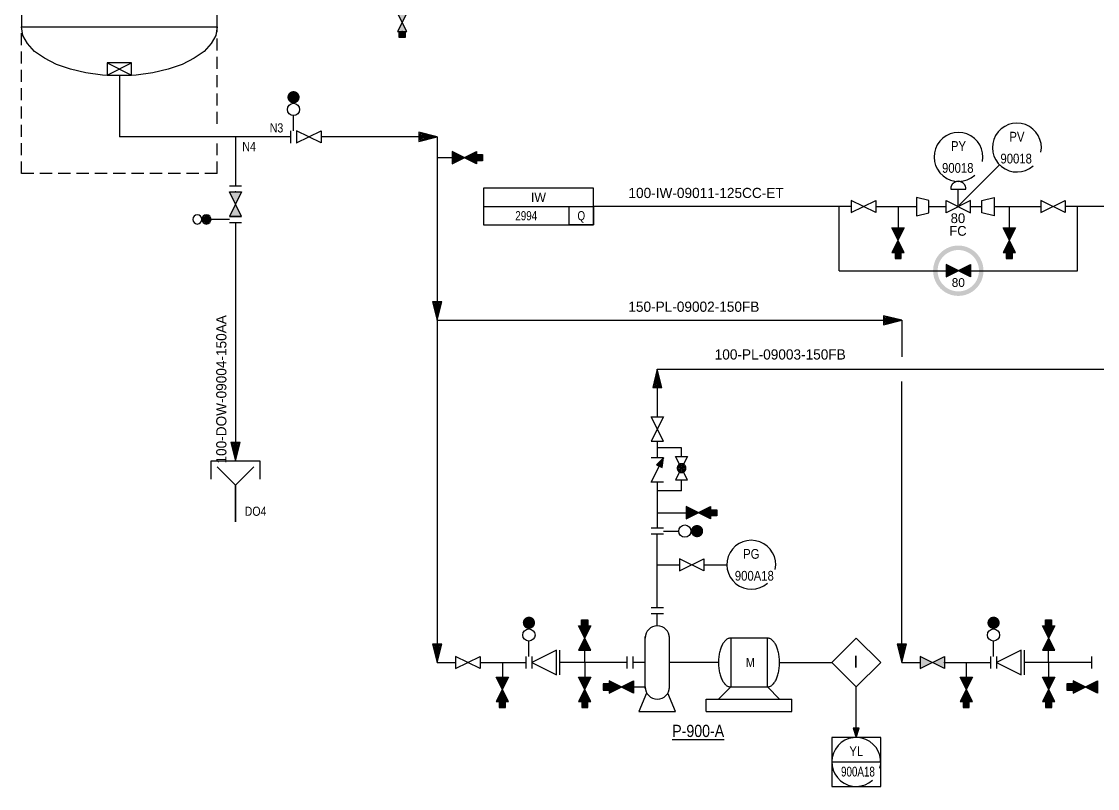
# Model space of a CAD drawing. Extents: x 31 to 826, y 171 to 558.
# Drawn here: x 334.1 to 598.1, y 170.6 to 358.8 of the extents above; entities that cross this region are included whole.
import ezdxf
from ezdxf.enums import TextEntityAlignment as Align

# ---------------------------------------------------------------- set-up
doc = ezdxf.new("R2010")
doc.units = 0
doc.header["$LTSCALE"] = 12
doc.header["$MEASUREMENT"] = 0
doc.linetypes.add('HIDDEN', pattern=[0.375, 0.25, -0.125])
doc.linetypes.add('HIDDEN2', pattern=[0.1875, 0.125, -0.0625])
for name, color, linetype in [('3', 1, 'Continuous'), ('ATEXT', 7, 'Continuous'), ('CODE', 1, 'Continuous'), ('EL', 3, 'HIDDEN'), ('EQP', 3, 'Continuous'), ('FREE-TEXT', 1, 'Continuous'), ('GRA', 7, 'Continuous'), ('INS', 2, 'Continuous'), ('INS @ 1', 2, 'Continuous'), ('INSATT', 2, 'Continuous'), ('MIN', 6, 'Continuous'), ('MINORP', 6, 'Continuous'), ('PIP', 1, 'Continuous'), ('REV', 2, 'Continuous'), ('REV A', 2, 'Continuous'), ('TEXT', 7, 'Continuous')]:
    doc.layers.add(name, color=color, linetype=linetype)
doc.styles.add('INS_TAG', font='Dengl.ttf')
doc.styles.add('LETTER', font='Dengl.ttf')
doc.styles.get("Standard").update_dxf_attribs({"font": 'Dengl.ttf'})
doc.styles.add('VAL_TAG', font='Dengl.ttf')
doc.linetypes.add('Software', pattern='A,0.75,-0.053571,["O",Standard,S=0.1875,R=0,X=0,Y=-0.09375],-0.196429', length=1)

# ---------------------------------------------------------------- blocks, each defined once
blk = doc.blocks.new('HV1')
at = {"layer": 'EQP', "color": 3, "linetype": 'Continuous'}
blk.add_lwpolyline([(0, 0), (0.026, 0.001), (0.052, 0.003), (0.078, 0.006), (0.104, 0.011), (0.129, 0.017), (0.155, 0.024), (0.179, 0.033), (0.203, 0.043), (0.227, 0.054), (0.25, 0.067), (0.272, 0.081), (0.294, 0.095), (0.315, 0.111), (0.335, 0.128), (0.354, 0.146), (0.372, 0.165), (0.389, 0.185), (0.405, 0.206), (0.419, 0.228), (0.433, 0.25), (0.446, 0.273), (0.457, 0.297), (0.467, 0.321), (0.476, 0.345), (0.483, 0.371), (0.489, 0.396), (0.494, 0.422), (0.497, 0.448), (0.499, 0.474), (0.5, 0.5), (0.499, 0.526), (0.497, 0.552), (0.494, 0.578), (0.489, 0.604), (0.483, 0.629), (0.476, 0.655), (0.467, 0.679), (0.457, 0.703), (0.446, 0.727), (0.433, 0.75), (0.419, 0.772), (0.405, 0.794), (0.389, 0.815), (0.372, 0.835), (0.354, 0.854), (0.335, 0.872), (0.315, 0.889), (0.294, 0.905), (0.272, 0.919), (0.25, 0.933), (0.227, 0.946), (0.203, 0.957), (0.179, 0.967), (0.155, 0.976), (0.129, 0.983), (0.104, 0.989), (0.078, 0.994), (0.052, 0.997), (0.026, 0.999), (0, 1)], dxfattribs=at)
blk = doc.blocks.new('DT')
at = {"layer": 'EL', "color": 3, "linetype": 'HIDDEN'}
blk.add_lwpolyline([(-0.125, 0.125), (-0.125, -0.125), (0.125, 0), (-0.125, 0.125)], dxfattribs=at)
blk = doc.blocks.new('AA2')
at = {"layer": 'GRA', "color": 7, "linetype": 'Continuous'}
blk.add_lwpolyline([(0, 0), (0.188, 0.047), (0.188, -0.047), (0, 0), (0.175, 0.034), (0.175, -0.034), (0, 0), (0.162, 0.021), (0.162, -0.022), (0, 0), (0.15, 0.01), (0.15, -0.011), (0, 0), (0.139, 0)], dxfattribs=at)
blk = doc.blocks.new('EQPBX')
at = {"layer": 'EQP', "linetype": 'HIDDEN2'}
for p, q in [((-0.125, 0.063), (-0.125, -0.063)), ((0.125, 0.063), (-0.125, 0.063)), ((-0.125, 0.063), (0.125, -0.063)), ((-0.125, -0.063), (0.125, 0.063)), ((0.125, -0.063), (0.125, 0.063)), ((-0.125, -0.063), (0.125, -0.063))]:
    blk.add_line(p, q, dxfattribs=at)
blk = doc.blocks.new('D2')
at = {"color": 1, "linetype": 'Continuous'}
for p, q in [((-0.25, 0.063), (-0.25, 0.25)), ((-0.25, 0.25), (0.25, 0.25)), ((0.25, 0.25), (0.25, 0.063))]:
    blk.add_line(p, q, dxfattribs=at)
at = {"layer": 'PIP', "color": 1, "linetype": 'Continuous'}
blk.add_lwpolyline([(-0.188, 0.188), (-0.188, 0.188), (-0.188, 0.188), (0, 0), (0.188, 0.188)], dxfattribs=at)
at = {"layer": 'PIP', "color": 1, "linetype": 'Continuous', "const_width": 0.02}
blk.add_lwpolyline([(0, -0.375), (0, -0.375), (0, 0)], dxfattribs=at)
blk = doc.blocks.new('F1')
at = {"layer": 'PIP'}
for points in [[(-0.03125, 0.0625), (-0.03125, -0.0625)], [(0.03125, 0.0625), (0.03125, -0.0625)]]:
    blk.add_lwpolyline(points, dxfattribs=at)
blk = doc.blocks.new('VALLGAC')
for p, q in [((-0.125, -0.062), (0.125, 0.062)), ((0.125, -0.062), (-0.125, 0.062)), ((-0.125, 0.062), (-0.125, -0.062)), ((0.125, 0.062), (0.125, -0.062))]:
    blk.add_line(p, q)
for p in [(-0.125, 0), (0.125, 0)]:
    blk.add_point(p)
blk.add_solid([(-0.125, 0.062), (-0.125, -0.062), (0.125, -0.062), (0.125, 0.062)])
at = {"layer": 'CODE', "style": 'VAL_TAG'}
for tag, p in [('DISPLAY', (0, 0.108)), ('VALVE_CODE', (0, -0.188))]:
    blk.add_attdef(tag, text='', height=0.0938, dxfattribs=at).set_placement(p, align=Align.CENTER)
at = {"layer": 'CODE', "style": 'VAL_TAG', "flags": 1}
blk.add_attdef('VALVE_SIZE', text='', height=0.0938, dxfattribs=at).set_placement((0, -0.312), align=Align.CENTER)
for tag, p in [('VALVE_LINE', (0, -0.439)), ('VALVE_SPEC', (0, -0.564)), ('VALVE_FITT', (0, -0.689)), ('VALVE_DWG', (0, -0.814))]:
    blk.add_attdef(tag, text='', height=0.09, rotation=360, dxfattribs=at).set_placement(p, align=Align.CENTER)
blk = doc.blocks.new('VALLGA')
for p, q in [((0.125, -0.062), (-0.125, 0.062)), ((-0.125, -0.062), (0.125, 0.062)), ((-0.125, 0.062), (-0.125, -0.062)), ((0.125, 0.062), (0.125, -0.062))]:
    blk.add_line(p, q)
at = {"layer": 'CODE', "style": 'VAL_TAG'}
for tag, p in [('DISPLAY', (0, 0.09)), ('VALVE_CODE', (0, -0.186))]:
    blk.add_attdef(tag, text='', height=0.09, dxfattribs=at).set_placement(p, align=Align.CENTER)
at = {"layer": 'CODE', "style": 'VAL_TAG', "flags": 1}
for tag, p in [('VALVE_SIZE', (0, -0.31)), ('VALVE_LINE', (0, -0.434)), ('VALVE_SPEC', (0, -0.559)), ('VALVE_FITT', (0, -0.684)), ('VALVE_DWG', (0, -0.809))]:
    blk.add_attdef(tag, text='', height=0.09, dxfattribs=at).set_placement(p, align=Align.CENTER)
blk = doc.blocks.new('fsm003')
for p, q in [((0.03125, 0.0625), (0.03125, 0.21875)), ((0, 0.0625), (0, -0.0625)), ((0.0625, 0.0625), (0.0625, -0.0625))]:
    blk.add_line(p, q)
at = {"const_width": 0.0625}
blk.add_lwpolyline([(0, 0.40625, 1), (0.0625, 0.40625, 1)], format="xyb", close=True, dxfattribs=at)
blk.add_circle((0.03125, 0.28125), 0.0625)
blk = doc.blocks.new('VC1')
at = {"layer": 'PIP', "color": 1, "linetype": 'Continuous'}
for points in [[(-0.125, -0.063), (-0.125, -0.063), (-0.125, 0.063), (0.125, -0.063), (0.125, 0.063)], [(0.125, -0.063), (0.055, 0.007), (0.027, -0.049), (0.125, -0.063), (0.055, 0.003), (0.031, -0.046), (0.125, -0.063), (0.055, -0.001), (0.034, -0.043), (0.125, -0.063), (0.055, -0.006), (0.038, -0.041), (0.125, -0.063), (0.055, -0.01), (0.041, -0.038), (0.125, -0.063), (0.056, -0.013), (0.044, -0.037), (0.125, -0.063), (0.057, -0.015), (0.046, -0.036), (0.125, -0.063), (0.058, -0.018), (0.049, -0.035), (0.125, -0.063), (0.059, -0.021), (0.052, -0.035), (0.125, -0.063), (0.059, -0.023), (0.054, -0.034), (0.125, -0.063), (0.06, -0.026), (0.057, -0.033), (0.125, -0.063), (0.061, -0.028), (0.059, -0.032), (0.125, -0.063), (0.06, -0.03)]]:
    blk.add_lwpolyline(points, dxfattribs=at)
blk = doc.blocks.new('VALSGAC')
for p, q in [((-0.094, -0.047), (0.094, 0.047)), ((0.094, -0.047), (-0.094, 0.047)), ((-0.094, 0.047), (-0.094, -0.047)), ((0.094, 0.047), (0.094, -0.047))]:
    blk.add_line(p, q)
for p in [(-0.094, 0), (0.094, 0)]:
    blk.add_point(p)
blk.add_solid([(-0.094, 0.047), (-0.094, -0.047), (0.094, -0.047), (0.094, 0.047)])
at = {"layer": 'CODE', "style": 'VAL_TAG'}
for tag, p in [('DISPLAY', (0, 0.108)), ('VALVE_CODE', (0, -0.188))]:
    blk.add_attdef(tag, text='', height=0.0938, dxfattribs=at).set_placement(p, align=Align.CENTER)
at = {"layer": 'CODE', "style": 'VAL_TAG', "flags": 1}
blk.add_attdef('VALVE_SIZE', text='', height=0.0938, dxfattribs=at).set_placement((0, -0.312), align=Align.CENTER)
for tag, p in [('VALVE_LINE', (0, -0.439)), ('VALVE_SPEC', (0, -0.564)), ('VALVE_FITT', (0, -0.689)), ('VALVE_DWG', (0, -0.814))]:
    blk.add_attdef(tag, text='', height=0.09, rotation=360, dxfattribs=at).set_placement(p, align=Align.CENTER)
blk = doc.blocks.new('plug')
for p, q in [((0, 0.03125), (0.0625, 0.03125)), ((0, -0.03125), (0, 0.03125)), ((0.0625, 0.03125), (0.0625, -0.03125)), ((0.0625, -0.03125), (0, -0.03125))]:
    blk.add_line(p, q)
at = {"const_width": 0.0625}
blk.add_lwpolyline([(0.03125, -0.03125), (0.03125, 0.03125)], dxfattribs=at)
blk = doc.blocks.new('VN1')
at = {"layer": 'PIP', "color": 1, "linetype": 'Continuous'}
for points in [[(-0.125, -0.063), (-0.125, -0.063), (0.125, 0.063), (0.125, -0.063), (-0.125, 0.063), (-0.125, -0.063)], [(-0.116, -0.051), (-0.116, 0.053), (-0.106, 0.048), (-0.106, -0.047), (-0.098, -0.043), (-0.098, 0.043), (-0.089, 0.039), (-0.089, -0.039), (-0.081, -0.035), (-0.081, 0.035), (-0.072, 0.032), (-0.071, -0.032), (-0.064, -0.028), (-0.064, 0.028), (-0.056, 0.024), (-0.056, -0.023), (-0.048, -0.019), (-0.048, 0.02), (-0.04, 0.016), (-0.04, -0.016), (-0.033, -0.012), (-0.033, 0.012), (-0.024, 0.008), (-0.024, -0.008), (-0.018, -0.005), (-0.018, 0.006), (-0.012, 0.003), (-0.012, -0.002), (-0.006, 0)], [(0.116, -0.051), (0.116, 0.053), (0.106, 0.048), (0.106, -0.047), (0.098, -0.043), (0.098, 0.043), (0.089, 0.039), (0.089, -0.039), (0.081, -0.035), (0.081, 0.035), (0.072, 0.032), (0.071, -0.032), (0.064, -0.028), (0.064, 0.028), (0.056, 0.024), (0.056, -0.023), (0.048, -0.019), (0.048, 0.02), (0.04, 0.016), (0.04, -0.016), (0.033, -0.012), (0.033, 0.012), (0.024, 0.008), (0.024, -0.008), (0.018, -0.005), (0.018, 0.006), (0.012, 0.003), (0.012, -0.002), (0.006, 0)]]:
    blk.add_lwpolyline(points, dxfattribs=at)
blk = doc.blocks.new('VALLGLC')
for p, q in [((-0.125, -0.062), (0.125, 0.062)), ((0.125, -0.062), (-0.125, 0.062)), ((-0.125, 0.062), (-0.125, -0.062)), ((0.125, 0.062), (0.125, -0.062))]:
    blk.add_line(p, q)
at = {"const_width": 0.469}
blk.add_lwpolyline([(0.023, 0, 1), (-0.023, 0, 1)], format="xyb", close=True, dxfattribs=at)
for p in [(-0.125, 0), (0.125, 0)]:
    blk.add_point(p)
for points in [[(0, 0), (-0.125, -0.062), (-0.125, 0.062)], [(0, 0), (0.125, -0.062), (0.125, 0.062)]]:
    blk.add_solid(points)
at = {"layer": 'CODE', "style": 'VAL_TAG'}
blk.add_attdef('VALVE_CODE', text='', height=0.09, dxfattribs=at).set_placement((0, -0.182), align=Align.CENTER)
at = {"layer": 'CODE', "style": 'VAL_TAG', "flags": 1}
for tag, p in [('VALVE_SIZE', (0, -0.314)), ('VALVE_LINE', (0, -0.453)), ('VALVE_SPEC', (0, -0.578)), ('VALVE_FITT', (0, -0.703)), ('VALVE_DWG', (0, -0.828))]:
    blk.add_attdef(tag, text='', height=0.09, dxfattribs=at).set_placement(p, align=Align.CENTER)
at = {"layer": 'TEXT', "style": 'VAL_TAG'}
blk.add_attdef('DISPLAY', text='', height=0.09, dxfattribs=at).set_placement((0, 0.093), align=Align.CENTER)
blk = doc.blocks.new('PIP2')
at = {"layer": 'ATEXT', "color": 7, "linetype": 'Continuous'}
for p, q in [((-0.063, 0), (-0.063, 0)), ((0.063, 0), (0.063, 0))]:
    blk.add_line(p, q, dxfattribs=at)
at = {"layer": 'PIP', "color": 1, "linetype": 'Continuous'}
blk.add_lwpolyline([(0.063, -0.063), (0.063, -0.063), (-0.063, -0.094), (-0.063, 0.094), (0.063, 0.063), (0.063, -0.063)], dxfattribs=at)
blk = doc.blocks.new('mis057')
blk.add_lwpolyline([(0, 0.188), (0, -0.188), (1.125, -0.188), (1.125, 0.188), (0, 0.188), (0, 0), (1.125, 0), (1.125, -0.188), (0.875, -0.188), (0.875, 0)])
at = {"style": 'LETTER'}
blk.add_attdef('1', (0.518, 0.046), '', height=0.0938, dxfattribs=at)
at = {"style": 'LETTER', "width": 0.8}
for tag, p in [('2', (0.031, -0.142)), ('3', (0.956, -0.143))]:
    blk.add_attdef(tag, p, '', height=0.0938, dxfattribs=at)
blk = doc.blocks.new('AA3')
at = {"layer": 'GRA', "color": 7, "linetype": 'Continuous'}
blk.add_lwpolyline([(0, 0), (0.094, 0.031), (0.094, -0.031), (0, 0), (0.088, 0.02), (0.088, -0.02), (0, 0), (0.082, 0.012), (0.082, -0.012), (0, 0), (0.076, 0.006), (0.076, -0.006), (0, 0), (0.072, 0)], dxfattribs=at)
blk = doc.blocks.new('-IVC1')
for p, q in [((0, 0.258), (0, 0.258)), ((-0.125, 0), (-0.125, 0)), ((0.125, 0), (0.125, 0))]:
    blk.add_line(p, q)
for points in [[(0.078, 0.179), (0.078, 0.183), (0.078, 0.188), (0.077, 0.192), (0.076, 0.196), (0.075, 0.2), (0.074, 0.204), (0.073, 0.207), (0.071, 0.211), (0.07, 0.215), (0.068, 0.218), (0.066, 0.222), (0.063, 0.225), (0.061, 0.229), (0.058, 0.232), (0.055, 0.235), (0.052, 0.237), (0.049, 0.24), (0.046, 0.243), (0.043, 0.245), (0.039, 0.247), (0.035, 0.249), (0.032, 0.251), (0.028, 0.252), (0.024, 0.254), (0.02, 0.255), (0.016, 0.256), (0.012, 0.257), (0.008, 0.257), (0.004, 0.257), (0, 0.258), (-0.004, 0.257), (-0.008, 0.257), (-0.012, 0.257), (-0.016, 0.256), (-0.02, 0.255), (-0.024, 0.254), (-0.028, 0.252), (-0.032, 0.251), (-0.035, 0.249), (-0.039, 0.247), (-0.043, 0.245), (-0.046, 0.243), (-0.049, 0.24), (-0.052, 0.237), (-0.055, 0.235), (-0.058, 0.232), (-0.061, 0.229), (-0.063, 0.225), (-0.066, 0.222), (-0.068, 0.218), (-0.07, 0.215), (-0.071, 0.211), (-0.073, 0.207), (-0.074, 0.204), (-0.075, 0.2), (-0.076, 0.196), (-0.077, 0.192), (-0.078, 0.188), (-0.078, 0.183), (-0.078, 0.179)], [(-0.078, 0.179), (-0.078, 0.179), (0.078, 0.179)], [(0, 0), (0, 0), (0, 0.179)], [(-0.125, -0.063), (-0.125, -0.063), (-0.125, 0.063), (0.125, -0.063), (0.125, 0.063), (-0.125, -0.063)]]:
    blk.add_lwpolyline(points)
blk = doc.blocks.new('INS07_new')
blk.add_lwpolyline([(-0.25, 0.25), (-0.25, -0.25), (0.25, -0.25), (0.25, 0.25)], close=True)
blk.add_lwpolyline([(-0.25, 0), (0.25, 0)])
blk.add_arc((0, 0), 0.25, 345.0872, 311.8048)
at = {"style": 'INS_TAG', "flags": 1}
blk.add_attdef('INS_HOST', text='', height=0.1, dxfattribs=at).set_placement((0, 0.269), align=Align.CENTER)
at = {"style": 'INS_TAG', "width": 0.8649}
for tag, p in [('INS_SERVICE', (0, 0.061)), ('INS_NUM', (0, -0.162))]:
    blk.add_attdef(tag, text='', height=0.1, dxfattribs=at).set_placement(p, align=Align.CENTER)
blk = doc.blocks.new('INS01B')
blk.add_arc((0, 0), 0.25, 349.1931, 311.4096)
at = {"style": 'INS_TAG', "flags": 1}
blk.add_attdef('INS_HOST', text='', height=0.1, dxfattribs=at).set_placement((0, 0.269), align=Align.CENTER)
at = {"style": 'INS_TAG'}
blk.add_attdef('INS_SERVICE', text='', height=0.1, dxfattribs=at).set_placement((0, 0.061), align=Align.CENTER)
blk.add_attdef('INS_NUM', (-0.168, -0.163), '', height=0.1, dxfattribs=at)
blk = doc.blocks.new('INTLCK_MS_RLY')
blk.add_lwpolyline([(0.25, 0.25), (0, 0.5), (-0.25, 0.25), (0, 0), (0.25, 0.25)])
at = {"style": 'LETTER'}
blk.add_text('I', height=0.125, rotation=180, dxfattribs=at).set_placement((0.018, 0.321))
blk = doc.blocks.new('-VGL1')
at = {"layer": '3', "color": 1, "linetype": 'Continuous'}
for points in [[(-0.125, -0.063), (-0.125, -0.063), (-0.125, 0.063), (0.125, -0.063), (0.125, 0.063), (-0.125, -0.063)], [(-0.047, 0), (-0.047, 0), (0, 0.047), (0.047, 0), (0, -0.047), (-0.047, 0)], [(0.047, 0), (0.047, 0.002), (0.047, 0.003), (0.047, 0.005), (0.046, 0.007), (0.046, 0.008), (0.046, 0.01), (0.045, 0.011), (0.045, 0.013), (0.045, 0.014), (0.044, 0.016), (0.043, 0.018), (0.043, 0.019), (0.042, 0.021), (0.041, 0.022), (0.041, 0.023), (0.04, 0.025), (0.039, 0.026), (0.038, 0.028), (0.037, 0.029), (0.036, 0.03), (0.035, 0.031), (0.034, 0.033), (0.033, 0.034), (0.031, 0.035), (0.03, 0.036), (0.029, 0.037), (0.028, 0.038), (0.026, 0.039), (0.025, 0.04), (0.023, 0.041), (0.022, 0.041), (0.021, 0.042), (0.019, 0.043), (0.018, 0.043), (0.016, 0.044), (0.014, 0.045), (0.013, 0.045), (0.011, 0.045), (0.01, 0.046), (0.008, 0.046), (0.007, 0.046), (0.005, 0.047), (0.003, 0.047), (0.002, 0.047), (0, 0.047), (-0.002, 0.047), (-0.003, 0.047), (-0.005, 0.047), (-0.007, 0.046), (-0.008, 0.046), (-0.01, 0.046), (-0.011, 0.045), (-0.013, 0.045), (-0.014, 0.045), (-0.016, 0.044), (-0.018, 0.043), (-0.019, 0.043), (-0.021, 0.042), (-0.022, 0.041), (-0.023, 0.041), (-0.025, 0.04), (-0.026, 0.039), (-0.028, 0.038), (-0.029, 0.037), (-0.03, 0.036), (-0.031, 0.035), (-0.033, 0.034), (-0.034, 0.033), (-0.035, 0.031), (-0.036, 0.03), (-0.037, 0.029), (-0.038, 0.028), (-0.039, 0.026), (-0.04, 0.025), (-0.041, 0.023), (-0.041, 0.022), (-0.042, 0.021), (-0.043, 0.019), (-0.043, 0.018), (-0.044, 0.016), (-0.045, 0.014), (-0.045, 0.013), (-0.045, 0.011), (-0.046, 0.01), (-0.046, 0.008), (-0.046, 0.007), (-0.047, 0.005), (-0.047, 0.003), (-0.047, 0.002), (-0.047, 0), (-0.047, -0.002), (-0.047, -0.003), (-0.047, -0.005), (-0.046, -0.007), (-0.046, -0.008)], [(-0.031, 0), (-0.031, 0), (0, 0.031), (0.031, 0), (0, -0.031), (-0.031, 0)], [(-0.016, 0), (-0.016, 0), (0, 0.016), (0.016, 0), (0, -0.016), (-0.016, 0)], [(-0.046, -0.008), (-0.046, -0.01), (-0.045, -0.011), (-0.045, -0.013), (-0.045, -0.014), (-0.044, -0.016), (-0.043, -0.018), (-0.043, -0.019), (-0.042, -0.021), (-0.041, -0.022), (-0.041, -0.023), (-0.04, -0.025), (-0.039, -0.026), (-0.038, -0.028), (-0.037, -0.029), (-0.036, -0.03), (-0.035, -0.031), (-0.034, -0.033), (-0.033, -0.034), (-0.031, -0.035), (-0.03, -0.036), (-0.029, -0.037), (-0.028, -0.038), (-0.026, -0.039), (-0.025, -0.04), (-0.023, -0.041), (-0.022, -0.041), (-0.021, -0.042), (-0.019, -0.043), (-0.018, -0.043), (-0.016, -0.044), (-0.014, -0.045), (-0.013, -0.045), (-0.011, -0.045), (-0.01, -0.046), (-0.008, -0.046), (-0.007, -0.046), (-0.005, -0.047), (-0.003, -0.047), (-0.002, -0.047), (0, -0.047), (0.002, -0.047), (0.003, -0.047), (0.005, -0.047), (0.007, -0.046), (0.008, -0.046), (0.01, -0.046), (0.011, -0.045), (0.013, -0.045), (0.014, -0.045), (0.016, -0.044), (0.018, -0.043), (0.019, -0.043), (0.021, -0.042), (0.022, -0.041), (0.023, -0.041), (0.025, -0.04), (0.026, -0.039), (0.028, -0.038), (0.029, -0.037), (0.03, -0.036), (0.031, -0.035), (0.033, -0.034), (0.034, -0.033), (0.035, -0.031), (0.036, -0.03), (0.037, -0.029), (0.038, -0.028), (0.039, -0.026), (0.04, -0.025), (0.041, -0.023), (0.041, -0.022), (0.042, -0.021), (0.043, -0.019), (0.043, -0.018), (0.044, -0.016), (0.045, -0.014), (0.045, -0.013), (0.045, -0.011), (0.046, -0.01), (0.046, -0.008), (0.046, -0.007), (0.047, -0.005), (0.047, -0.003), (0.047, -0.002), (0.047, 0)]]:
    blk.add_lwpolyline(points, dxfattribs=at)
at = {"layer": 'ATEXT', "color": 7, "linetype": 'Continuous'}
for p, q in [((-0.125, 0), (-0.125, 0)), ((0.125, 0), (0.125, 0))]:
    blk.add_line(p, q, dxfattribs=at)
blk = doc.blocks.new('PUMP1')
at = {"layer": 'EQP', "color": 3, "linetype": 'Continuous'}
for p, q in [((0.38, -7.5), (-1.5, -12)), ((7.5, -12), (5.62, -7.5)), ((-1.5, -12), (7.5, -12))]:
    blk.add_line(p, q, dxfattribs=at)
for points in [[(6, 6, 1), (0, 6, 1)], [(0, -6, 1), (6, -6, 1)]]:
    blk.add_lwpolyline(points, format="xyb", dxfattribs=at)
for points in [[(0, -6.38), (0, -6.38), (0, 6.38)], [(6, -6.38), (6, -6.38), (6, 6.38)]]:
    blk.add_lwpolyline(points, dxfattribs=at)

msp = doc.modelspace()

# ---------------------------------------------------------------- linework, layer by layer
at = {"layer": 'EQP', "color": 3, "linetype": 'Continuous'}
for p, q in [((334.12, 429.5), (334.12, 357.5)), ((382.12, 357.5), (382.12, 429.5)), ((508.12, 207.5), (508.12, 195.5)), ((517.12, 207.5), (508.12, 207.5)), ((517.12, 195.5), (517.12, 207.5)), ((505.12, 201.5), (493.12, 201.5)), ((508.12, 195.5), (505.12, 192.5)), ((508.12, 195.5), (517.12, 195.5)), ((520.12, 192.5), (517.12, 195.5)), ((502.12, 192.5), (523.12, 192.5)), ((502.12, 189.5), (502.12, 192.5)), ((523.12, 189.5), (523.12, 192.5)), ((502.12, 189.5), (523.12, 189.5))]:
    msp.add_line(p, q, dxfattribs=at)
at = {"layer": 'EQP', "linetype": 'HIDDEN'}
for p, q in [((334.12, 321.5), (334.12, 357.5)), ((382.12, 333.69), (382.12, 357.5)), ((382.12, 321.5), (382.12, 328.91)), ((382.12, 321.5), (334.12, 321.5))]:
    msp.add_line(p, q, dxfattribs=at)
at = {"layer": 'FREE-TEXT', "color": 3, "linetype": 'Continuous'}
msp.add_line((334.12, 357.5), (382.12, 357.5), dxfattribs=at)
at = {"layer": 'INS', "color": 2, "linetype": 'Continuous'}
msp.add_line((501.55, 225.49), (507.18, 225.49), dxfattribs=at)
at = {"layer": 'INS', "linetype": 'Software'}
for p, q in [((520.12, 201.5), (532.94, 201.5)), ((538.94, 183.09), (538.94, 195.5))]:
    msp.add_line(p, q, dxfattribs=at)
at = {"layer": 'MIN', "color": 6, "linetype": 'Continuous'}
for p, q in [((358.12, 345.5), (358.12, 330.5)), ((400.11, 330.5), (358.12, 330.5)), ((386.62, 330.5), (386.62, 318.51)), ((436.12, 330.5), (407.61, 330.5)), ((436.12, 330.5), (436.12, 201.5)), ((436.13, 325.41), (439.75, 325.41)), ((537.72, 313.41), (474.46, 313.41)), ((534.72, 297.66), (534.72, 313.41)), ((543.72, 313.41), (553.69, 313.41)), ((556.69, 313.41), (560.97, 313.41)), ((566.97, 313.41), (569.78, 313.41)), ((572.78, 313.41), (584.22, 313.41)), ((652.7, 313.41), (590.22, 313.41)), ((593.22, 297.66), (593.22, 313.41)), ((386.62, 309.5), (386.62, 251)), ((534.72, 297.66), (560.97, 297.66)), ((566.97, 297.66), (593.22, 297.66)), ((436.12, 285.5), (550.12, 285.5)), ((550.12, 285.5), (550.12, 276.5)), ((490.12, 273.5), (490.12, 261.79)), ((490.12, 273.5), (604.12, 273.5)), ((550.12, 201.5), (550.12, 270.5)), ((490.12, 255.79), (490.12, 251.73)), ((496.07, 252.08), (496.07, 254.23)), ((490.12, 245.73), (490.12, 234.5)), ((496.07, 243.66), (496.07, 246.33)), ((490.12, 238.25), (497.19, 238.25)), ((490.12, 215), (490.12, 233)), ((490.12, 225.49), (495.55, 225.49)), ((490.12, 210.5), (490.12, 213.5)), ((466.12, 204.5), (466.12, 198.5)), ((472.3, 201.5), (472.3, 204.5)), ((586.12, 201.5), (586.12, 204.5)), ((436.12, 201.5), (440.62, 201.5)), ((446.62, 201.5), (457.87, 201.5)), ((452.1, 201.5), (452.1, 197.92)), ((482.62, 201.5), (466.12, 201.5)), ((472.32, 201.5), (472.32, 197.92)), ((487.12, 201.5), (484.12, 201.5)), ((550.12, 201.5), (554.62, 201.5)), ((560.62, 201.5), (571.87, 201.5)), ((565.92, 201.5), (565.92, 197.92)), ((596.62, 201.5), (580.12, 201.5)), ((586.14, 201.5), (586.14, 197.92)), ((484.3, 195.5), (487.12, 195.5))]:
    msp.add_line(p, q, dxfattribs=at)
at = {"layer": 'MIN', "color": 3, "linetype": 'Continuous'}
msp.add_lwpolyline([(382.12, 357.5), (381.76, 355.42), (380.67, 353.4), (378.9, 351.5), (376.51, 349.79), (373.55, 348.31), (370.12, 347.11), (366.33, 346.22), (362.29, 345.68), (358.12, 345.5), (353.95, 345.68), (349.91, 346.22), (346.12, 347.11), (342.69, 348.31), (339.73, 349.79), (337.34, 351.5), (335.57, 353.4), (334.48, 355.42), (334.48, 355.42), (334.12, 357.5)], dxfattribs=at)
at = {"layer": 'MINORP'}
for points in [[(549.21, 313.41), (549.21, 308.16)], [(576.49, 313.41), (576.49, 308.16)]]:
    msp.add_lwpolyline(points, dxfattribs=at)
at = {"layer": 'MINORP', "ltscale": 0.75}
for points in [[(496.07, 254.23), (490.12, 254.23)], [(496.07, 243.66), (490.12, 243.66)]]:
    msp.add_lwpolyline(points, dxfattribs=at)
at = {"layer": 'PIP'}
for p, q in [((379.49, 311.37), (378.37, 310.25)), ((378.37, 310.25), (379.49, 309.13)), ((378.37, 310.25), (380.62, 310.25)), ((379.49, 311), (378.74, 310.25)), ((378.74, 310.25), (379.49, 309.5)), ((379.49, 310.63), (379.12, 310.25)), ((379.12, 310.25), (379.49, 309.88)), ((380.62, 310.25), (379.49, 311.37)), ((379.49, 309.13), (379.49, 311.37)), ((380.24, 310.25), (379.49, 311)), ((379.87, 310.25), (379.49, 310.63)), ((379.49, 309.13), (380.62, 310.25)), ((379.49, 309.5), (380.24, 310.25)), ((379.49, 309.88), (379.87, 310.25)), ((385.12, 310.25), (380.62, 310.25)), ((388.12, 311), (385.12, 311)), ((385.12, 309.5), (388.12, 309.5)), ((580.12, 204.5), (580.12, 198.5))]:
    msp.add_line(p, q, dxfattribs=at)
at = {"layer": 'PIP', "color": 1, "linetype": 'Continuous'}
for p, q in [((488.62, 215), (491.62, 215)), ((488.62, 213.5), (491.62, 213.5)), ((482.62, 203), (482.62, 200)), ((484.12, 203), (484.12, 200)), ((596.62, 203), (596.62, 200))]:
    msp.add_line(p, q, dxfattribs=at)
at = {"layer": 'PIP', "extrusion": (0, 0, -1)}
for centre, major_axis, start_param, end_param in [((377.24, 310.25), (0.795, 0.795), 5.497787, 11.780972), ((379.49, 310.25), (0.795, -0.795), 3.926991, 10.210176)]:
    msp.add_ellipse(centre, major_axis=major_axis, ratio=1, start_param=start_param, end_param=end_param, dxfattribs=at)
at = {"layer": 'REV'}
msp.add_line((574.09, 323.65), (564.16, 313.78), dxfattribs=at)

# ---------------------------------------------------------------- block references
at = {"color": 7, "linetype": 'Continuous', "zscale": 24}
for name, p, xscale, yscale in [('EQPBX', (358.12, 347.15), 23.9998928832, 23.9998928832), ('AA2', (436.12, 330.5), -23.9998928832, 23.9998928832), ('AA2', (550.12, 285.5), -23.9998928832, 23.9998928832), ('D2', (386.62, 245), 23.9998928832, 23.9998928832), ('HV1', (508.12, 207.5), -5.999973220799999, -11.9999464416), ('HV1', (517.12, 195.5), 5.999973220799999, 11.9999464416), ('DT', (462.37, 201.5), -23.9998928832, -23.9998928832), ('DT', (576.37, 201.5), -23.9998928832, -23.9998928832)]:
    msp.add_blockref(name, p, dxfattribs=dict(at, xscale=xscale, yscale=yscale))
at = {"color": 7, "linetype": 'Continuous'}
for name, p, xscale, yscale, zscale, rotation in [('F1', (386.62, 317.75), 23.9998928832, 23.9998928832, 24, 89.99999713521694), ('AA2', (436.12, 285.5), 23.9998928832, -23.9998928832, 24, 90.00000286478306), ('AA2', (490.12, 273.5), -23.9998928832, 23.9998928832, 24, 90.00000286478306), ('AA2', (386.62, 251), 23.9998928832, -23.9998928832, 24, 90.00000286478306), ('VC1', (490.12, 248.73), 23.9998928832, 23.9998928832, 24, 90), ('-VGL1', (496.07, 249.21), 22.9998973464, 22.9998973464, 23, 270), ('AA2', (436.12, 201.5), 23.9998928832, -23.9998928832, 24, 90.00000286478306), ('AA2', (550.12, 201.5), 23.9998928832, -23.9998928832, 24, 90.00000286478306)]:
    msp.add_blockref(name, p, dxfattribs=dict(at, xscale=xscale, yscale=yscale, zscale=zscale, rotation=rotation))
at = {"layer": 'FREE-TEXT', "color": 7, "linetype": 'Continuous', "yscale": 24, "zscale": 24, "rotation": 180}
for p, xscale in [((555.19, 313.41), -24), ((571.28, 313.41), 24)]:
    msp.add_blockref('PIP2', p, dxfattribs=dict(at, xscale=xscale))
at = {"layer": 'INS', "xscale": 24, "yscale": 24, "zscale": 24}
for name, p, rotation in [('VALSGAC', (427.54, 358.65), 90.0002104591497), ('plug', (427.54, 356.4), 270)]:
    msp.add_blockref(name, p, dxfattribs=dict(at, rotation=rotation))
at = {"layer": 'INS'}
ref = msp.add_blockref('INS01B', (578.35, 327.89), dxfattribs=dict(at, xscale=24, yscale=24, zscale=24))
ref.add_attrib('INS_SERVICE', 'PV', dxfattribs={"layer": 'INSATT', "height": 2.4, "style": 'INS_TAG', "width": 0.8649}).set_placement((578.35, 329.35), align=Align.CENTER)
ref.add_attrib('INS_NUM', '90018', (574.31, 323.98), dxfattribs={"layer": 'INSATT', "height": 2.4, "width": 0.8649})
ref = msp.add_blockref('INS01B', (564.02, 325.59), dxfattribs=dict(at, xscale=24, yscale=24, zscale=24))
ref.add_attrib('INS_SERVICE', 'PY', dxfattribs={"layer": 'INSATT', "height": 2.4, "style": 'INS_TAG', "width": 0.8649}).set_placement((564.02, 327.06), align=Align.CENTER)
ref.add_attrib('INS_NUM', '90018', (559.98, 321.69), dxfattribs={"layer": 'INSATT', "height": 2.4, "width": 0.8649})
ref = msp.add_blockref('INS01B', (513.18, 225.49), dxfattribs=dict(at, xscale=24, yscale=24, zscale=24))
ref.add_attrib('INS_SERVICE', 'PG', dxfattribs={"layer": 'INSATT', "height": 2.4, "style": 'INS_TAG', "width": 0.8649}).set_placement((513.18, 226.96), align=Align.CENTER)
ref.add_attrib('INS_NUM', '900A18', (509.14, 221.59), dxfattribs={"layer": 'INSATT', "height": 2.4, "width": 0.8649})
at = {"layer": 'INS', "xscale": 24, "yscale": 24, "zscale": 24}
msp.add_blockref('VALLGA', (498.55, 225.49), dxfattribs=at)
at = {"layer": 'INS'}
ref = msp.add_blockref('INS07_new', (538.94, 177.09), dxfattribs=dict(at, xscale=24, yscale=24, zscale=24))
ref.add_attrib('INS_SERVICE', 'YL', dxfattribs={"layer": 'INSATT', "height": 2.4, "style": 'INS_TAG', "width": 0.8649}).set_placement((538.94, 178.56), align=Align.CENTER)
ref.add_attrib('INS_NUM', '900A18', dxfattribs={"layer": 'INSATT', "height": 2.4, "width": 0.75}).set_placement((539.35, 173.52), align=Align.CENTER)
at = {"layer": 'INS @ 1', "xscale": 24, "yscale": 24, "zscale": 24}
msp.add_blockref('INTLCK_MS_RLY', (538.94, 195.5), dxfattribs=at)
at = {"layer": 'PIP', "zscale": 24}
for name, p, xscale, yscale in [('fsm003', (400.11, 330.5), 24, 24), ('VALLGA', (404.61, 330.5), 24, 24), ('-IVC1', (563.97, 313.41), 23.9998928832, 23.9998928832), ('VALLGA', (540.72, 313.41), 24, 24), ('VALLGA', (587.22, 313.41), -24, 24), ('fsm003', (457.87, 201.5), 24, 24), ('fsm003', (571.87, 201.5), 24, 24), ('VALLGA', (443.62, 201.5), 24, 24), ('VALLGAC', (557.62, 201.5), 24, 24)]:
    msp.add_blockref(name, p, dxfattribs=dict(at, xscale=xscale, yscale=yscale))
at = {"layer": 'PIP', "xscale": 24, "yscale": 24, "zscale": 24}
for name, p, rotation in [('VALLGAC', (386.62, 314), 90), ('VALLGA', (490.12, 258.79), 90), ('fsm003', (490.12, 234.5), 270)]:
    msp.add_blockref(name, p, dxfattribs=dict(at, rotation=rotation))
at = {"layer": 'PIP'}
ref = msp.add_blockref('VALLGLC', (563.97, 297.66), dxfattribs=dict(at, xscale=24, yscale=24, zscale=24))
ref.add_attrib('DISPLAY', '80', dxfattribs={"layer": 'TEXT', "height": 2.16, "style": 'VAL_TAG'}).set_placement((563.97, 293.68), align=Align.CENTER)
at = {"layer": 'REV A'}
msp.add_blockref('PUMP1', (487.12, 201.5), dxfattribs=at)
at = {"layer": 'TEXT', "zscale": 24}
for name, p, xscale, yscale in [('VN1', (442.75, 325.41), 23.9998928832, 23.9998928832), ('plug', (445.75, 325.41), 24, 24), ('VN1', (500.19, 238.25), 23.9998928832, 23.9998928832), ('plug', (503.19, 238.25), 24, 24), ('plug', (478.3, 195.5), -24, 24), ('VN1', (481.3, 195.5), -23.9998928832, 23.99989288319999), ('plug', (592.12, 195.5), -24, 24), ('VN1', (595.12, 195.5), -23.9998928832, 23.99989288319999)]:
    msp.add_blockref(name, p, dxfattribs=dict(at, xscale=xscale, yscale=yscale))
at = {"layer": 'TEXT'}
ref = msp.add_blockref('mis057', (447.46, 313.41), dxfattribs=dict(at, xscale=24, yscale=24, zscale=24))
ref.add_attrib('1', 'IW', dxfattribs={"layer": '0', "height": 2.25, "style": 'LETTER'}).set_placement((460.96, 315.66), align=Align.MIDDLE_CENTER)
ref.add_attrib('2', '2994', dxfattribs={"layer": '0', "height": 2.25, "style": 'LETTER', "width": 0.8}).set_placement((457.96, 311.16), align=Align.MIDDLE_CENTER)
ref.add_attrib('3', 'Q', dxfattribs={"layer": '0', "height": 2.25, "style": 'LETTER', "width": 0.8}).set_placement((471.46, 311.16), align=Align.MIDDLE_CENTER)
at = {"layer": 'TEXT', "zscale": 24}
for name, p, xscale, yscale, rotation in [('VN1', (549.21, 305.16), -23.9998928832, 23.99989288319999, 90), ('VN1', (576.49, 305.16), -23.9998928832, 23.99989288319999, 90), ('plug', (549.21, 302.16), -24, 24, 90), ('plug', (576.49, 302.16), -24, 24, 90), ('plug', (472.3, 210.5), 24, 24, 90), ('plug', (586.12, 210.5), 24, 24, 90), ('VN1', (472.3, 207.5), 23.9998928832, 23.9998928832, 90), ('VN1', (586.12, 207.5), 23.9998928832, 23.9998928832, 90), ('VN1', (452.1, 194.92), -23.9998928832, 23.99989288319999, 90), ('VN1', (472.32, 194.92), -23.9998928832, 23.99989288319999, 90), ('VN1', (565.92, 194.92), -23.9998928832, 23.99989288319999, 90), ('VN1', (586.14, 194.92), -23.9998928832, 23.99989288319999, 90), ('plug', (452.1, 191.92), -24, 24, 90), ('plug', (472.32, 191.92), -24, 24, 90), ('plug', (565.92, 191.92), -24, 24, 90), ('plug', (586.14, 191.92), -24, 24, 90), ('AA3', (538.94, 183.09), -23.9998928832, 23.9998928832, 270)]:
    msp.add_blockref(name, p, dxfattribs=dict(at, xscale=xscale, yscale=yscale, rotation=rotation))

# ---------------------------------------------------------------- texts
at = {"style": 'LETTER'}
for s, p in [('100-IW-09011-125CC-ET', (483.04, 315.5)), ('150-PL-09002-150FB', (483.01, 287.58)), ('100-PL-09003-150FB', (504.2, 275.86))]:
    msp.add_text(s, height=2.5, dxfattribs=at).set_placement(p)
msp.add_text('100-DOW-09004-150AA', height=2.5, rotation=90, dxfattribs=at).set_placement((384.39, 250.34))
at = {"layer": 'EQP', "width": 0.8649}
msp.add_text('M', height=2.25, dxfattribs=at).set_placement((511.87, 200.38))
msp.add_text('%%UP-900-A', height=3, rotation=360, dxfattribs=at).set_placement((493.79, 183.21))
at = {"layer": 'TEXT', "width": 0.8649}
for s, p in [('N3', (395.02, 331.59)), ('N4', (388.29, 327)), ('DO4', (388.87, 237.5))]:
    msp.add_text(s, height=2.25, dxfattribs=at).set_placement(p)
at = {"layer": 'TEXT'}
for s, p in [('80', (563.88, 309.35)), ('FC', (563.88, 306.24))]:
    msp.add_text(s, height=2.4, dxfattribs=at).set_placement(p, align=Align.CENTER)

doc.saveas('drawing.dxf')
